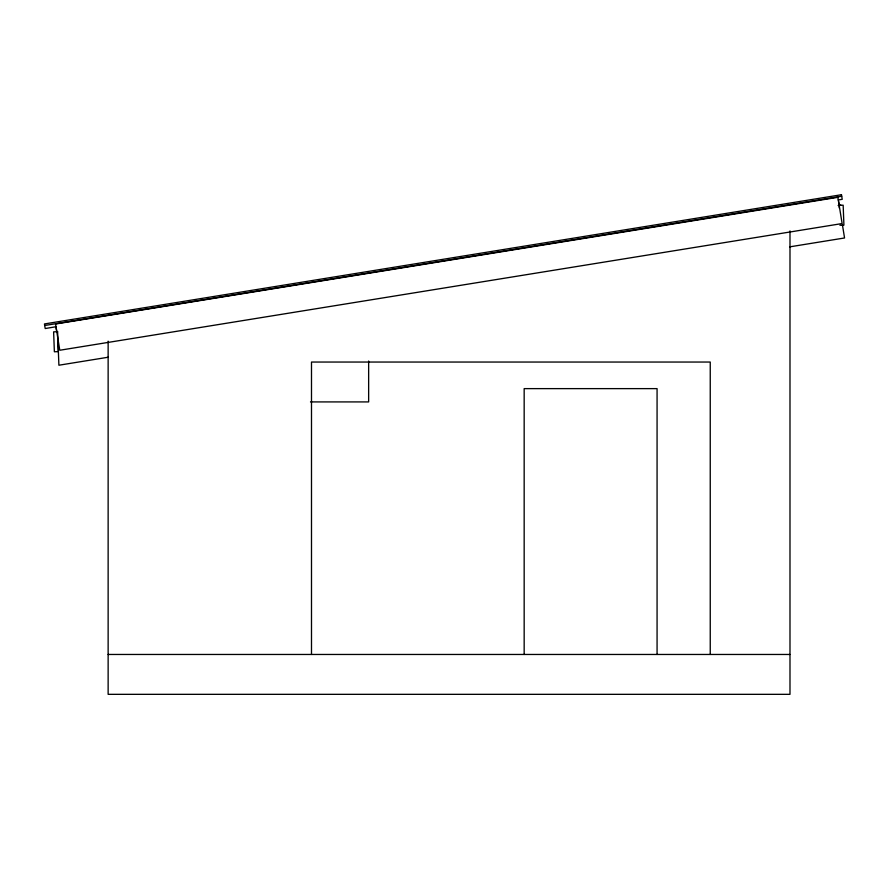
<?xml version="1.0" encoding="UTF-8"?>
<svg xmlns="http://www.w3.org/2000/svg" width="889" height="889" viewBox="0 0 889 889"><rect width="100%" height="100%" fill="white"/><g stroke="black" fill="none" stroke-linecap="round" stroke-linejoin="round"><path stroke-width="1.33" d="M841.472 194.724L44.461 323.94L45.206 328.53L56.151 326.708M44.706 325.496L841.716 196.247M838.105 199.981L842.216 199.314L841.461 194.669M838.127 205.459L840.794 205.026M108.258 357.222L58.896 365.223L57.918 339.798M789.71 246.853L844.55 237.974L842.428 224.85M838.549 201.403L839.183 205.348L843.161 205.192L843.917 225.117L839.927 225.261M310.494 401.917L368.646 401.917L368.646 361.023M108.136 654.46L789.988 654.46M56.174 327.963L56.807 331.897M839.183 205.348L839.283 208.004M789.988 230.94L789.988 694.331L108.136 694.331L108.136 341.176M710.244 654.46L710.244 362.045L311.494 362.045L311.494 654.46M657.071 654.46L657.071 388.626L524.166 388.626L524.166 654.46M837.883 197.314L55.54 324.007L59.785 350.244L842.127 223.55L837.883 197.314M57.607 331.708L53.618 331.853L54.373 351.777L58.363 351.622L57.607 331.708"/></g></svg>
